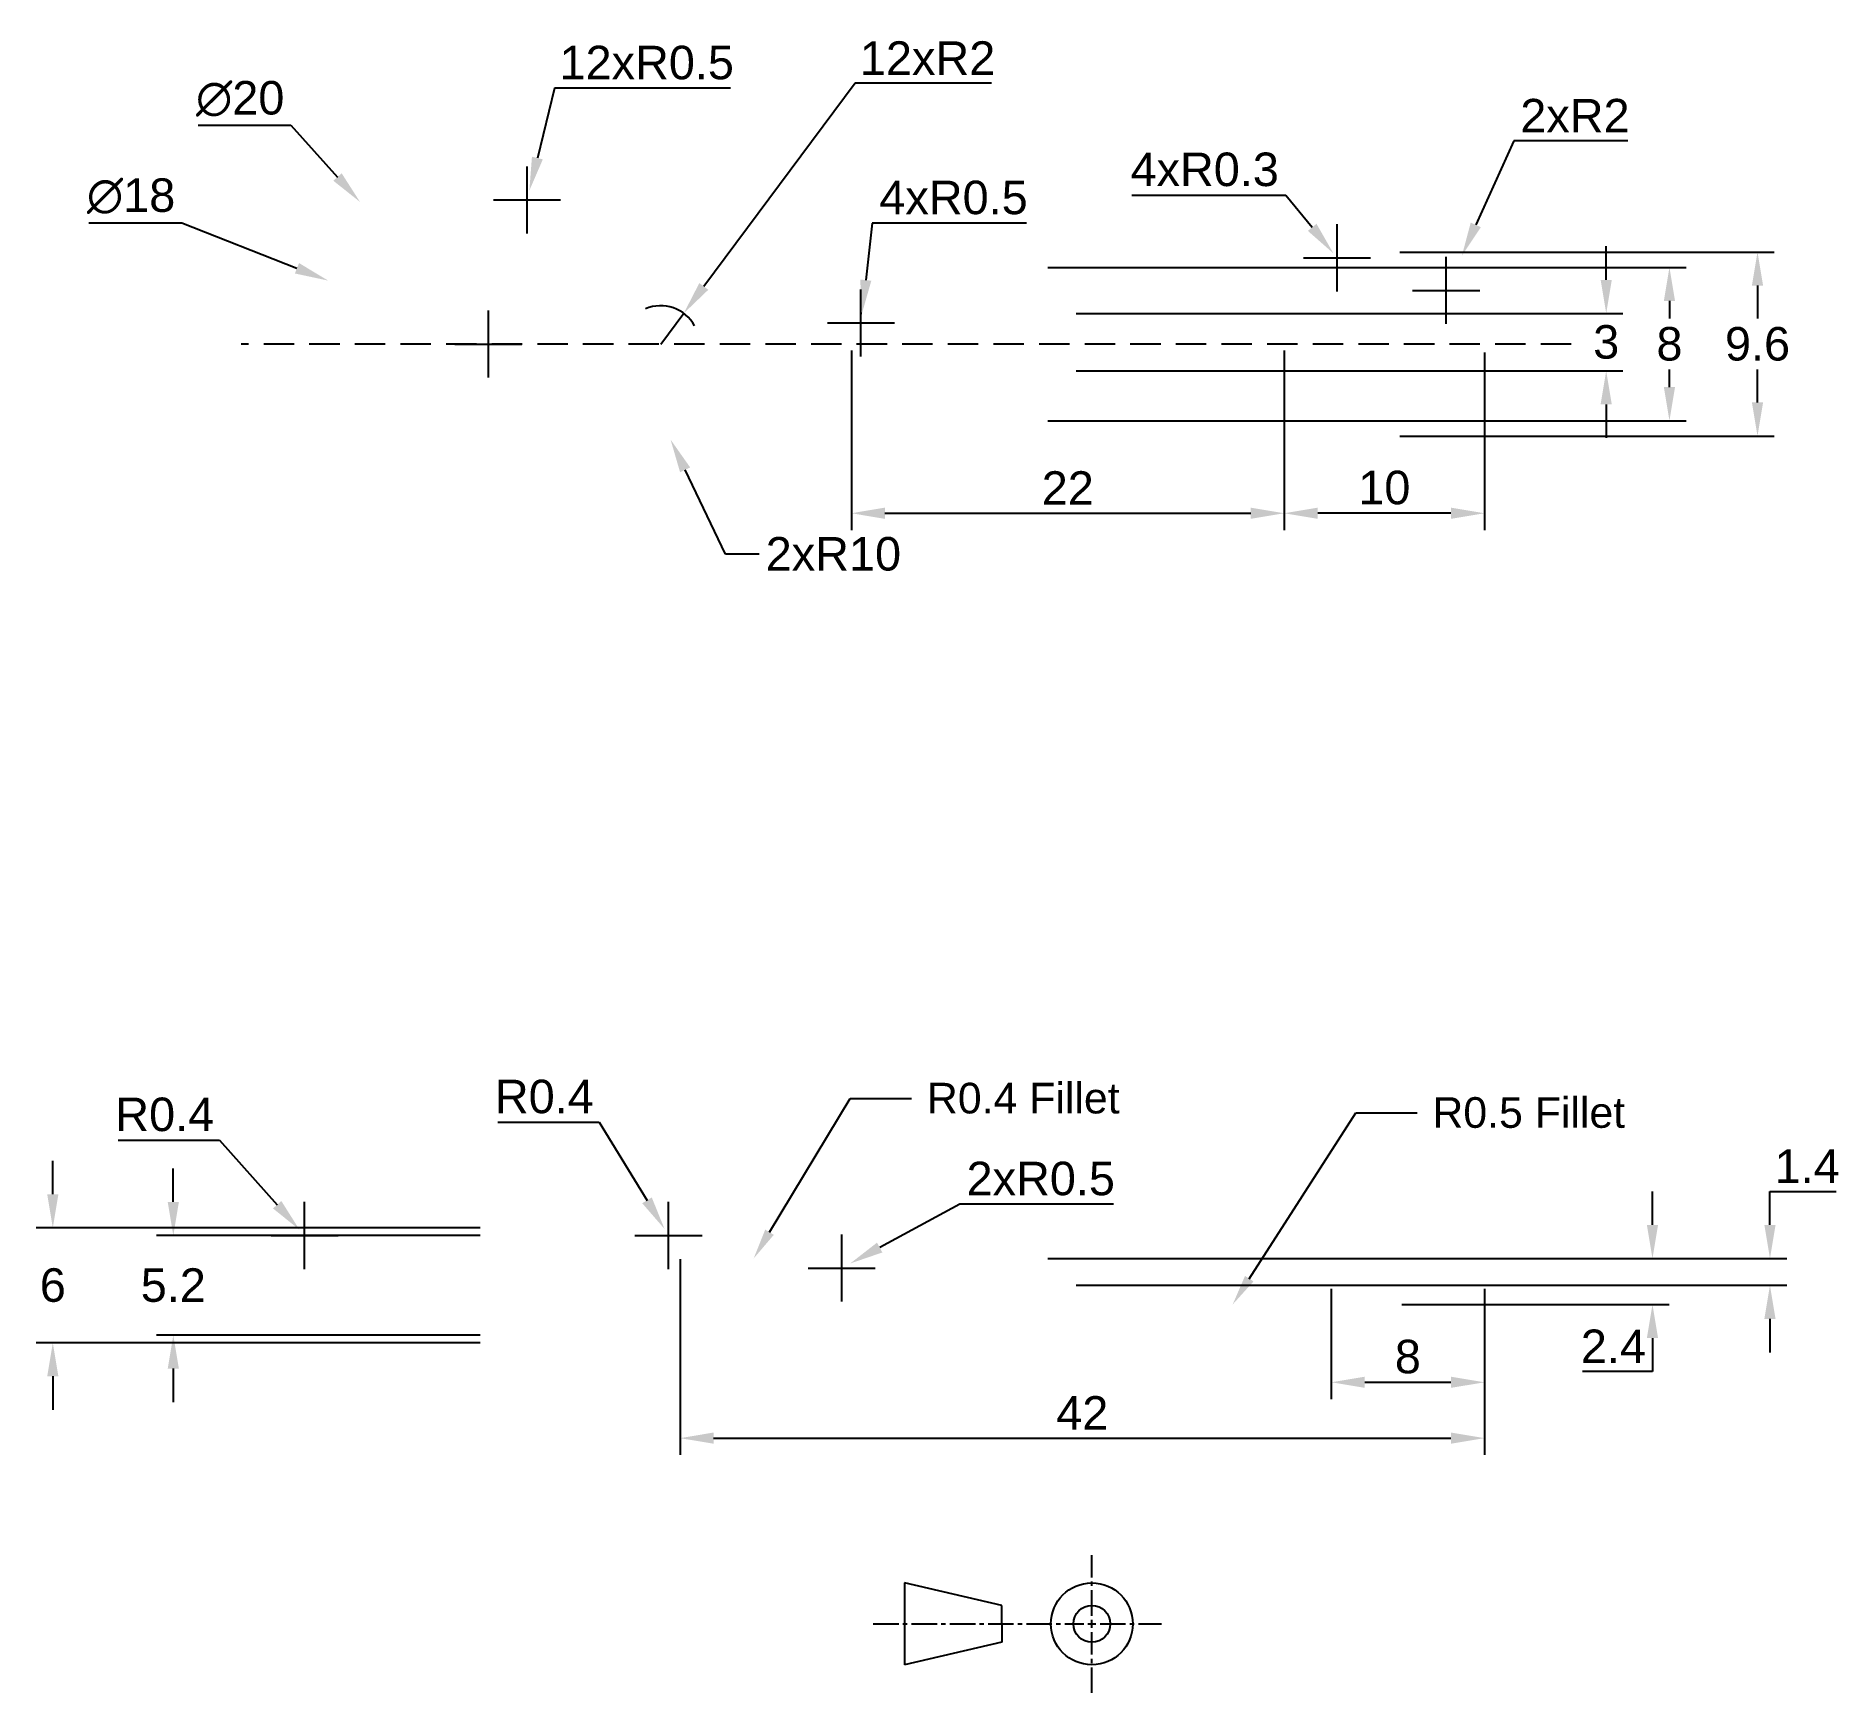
# Paper-space layout 'Layout1' of a CAD drawing. Header units: millimetres. Extents: x 52.4 to 146.6, y 37.1 to 123.6.
import ezdxf
from ezdxf import colors
from ezdxf.entities.mleader import LeaderData, LeaderLine
from ezdxf.math import Vec2, Vec3

# ---------------------------------------------------------------- set-up
doc = ezdxf.new("R2010")
doc.units = ezdxf.units.MM
doc.linetypes.add('CENTER2', pattern=[28.575, 19.05, -3.175, 3.175, -3.175])
doc.linetypes.add('HIDDEN2', pattern=[4.7625, 3.175, -1.5875])
doc.layers.add('Layer1', color=252, linetype='Continuous')
doc.styles.get("Standard").update_dxf_attribs({"font": 'arial.ttf'})
doc.dimstyles.new('ISO-25', dxfattribs={"dimscale": 0.7, "dimtxt": 2.5, "dimasz": 2.5, "dimexe": 1.25, "dimexo": 0.625, "dimtad": 1, "dimtih": 1, "dimtoh": 1, "dimdsep": 46, "dimtxsty": 'Standard', "dimcen": 2.5, "dimadec": 0, "dimazin": 0, "dimtfac": 1, "dimtofl": 0, "dimtmove": 0, "dimatfit": 3, "dimfxl": 1, "dimarcsym": 0})

# ---------------------------------------------------------------- blocks, each defined once
blk = doc.blocks.new('*D10')
at = {"layer": 'Defpoints', "color": 0, "transparency": 16777216}
for p in [(69.359, 114.926), (82.774, 100.092)]:
    blk.add_point(p, dxfattribs=at)
at = {"layer": 'Layer1', "color": 0, "lineweight": -2, "transparency": 16777216}
for p, q in [((60.903, 118.923), (65.745, 118.923)), ((65.745, 118.923), (68.185, 116.224)), ((76.067, 105.759), (76.067, 109.259)), ((74.317, 107.509), (77.817, 107.509))]:
    blk.add_line(p, q, dxfattribs=at)
at = {"layer": 'Layer1', "color": 0, "transparency": 16777216}
blk.add_solid([(68.402, 116.42), (67.969, 116.029), (69.359, 114.926)], dxfattribs=at)
at = {"layer": 'Layer1', "color": 0, "transparency": 16777216, "insert": (63.105, 120.303), "char_height": 1.75, "attachment_point": 5}
blk.add_mtext('∅20', dxfattribs=at)
blk = doc.blocks.new('*D11')
at = {"layer": 'Defpoints', "color": 0, "transparency": 16777216}
for p in [(67.697, 110.819), (84.436, 104.2)]:
    blk.add_point(p, dxfattribs=at)
at = {"layer": 'Layer1', "color": 0, "lineweight": -2, "transparency": 16777216}
for p, q in [((55.201, 113.842), (60.053, 113.842)), ((60.053, 113.842), (66.07, 111.462)), ((76.067, 105.759), (76.067, 109.259)), ((74.317, 107.509), (77.817, 107.509))]:
    blk.add_line(p, q, dxfattribs=at)
at = {"layer": 'Layer1', "color": 0, "transparency": 16777216}
blk.add_solid([(66.177, 111.734), (65.962, 111.191), (67.697, 110.819)], dxfattribs=at)
at = {"layer": 'Layer1', "color": 0, "transparency": 16777216, "insert": (57.408, 115.222), "char_height": 1.75, "attachment_point": 5}
blk.add_mtext('∅18', dxfattribs=at)
blk = doc.blocks.new('*D12')
at = {"layer": 'Defpoints', "color": 0, "transparency": 16777216}
for p in [(86.263, 109.112), (85.067, 107.509)]:
    blk.add_point(p, dxfattribs=at)
at = {"layer": 'Layer1', "color": 0, "lineweight": -2, "transparency": 16777216}
for p, q in [((95.219, 121.116), (87.309, 110.515)), ((102.328, 121.116), (95.219, 121.116)), ((85.067, 107.509), (86.263, 109.112))]:
    blk.add_line(p, q, dxfattribs=at)
blk.add_arc((85.067, 107.509), 2, 28.2055, 113.7575, dxfattribs=at)
at = {"layer": 'Layer1', "color": 0, "transparency": 16777216}
blk.add_solid([(87.075, 110.689), (87.543, 110.34), (86.263, 109.112)], dxfattribs=at)
at = {"layer": 'Layer1', "color": 0, "transparency": 16777216, "insert": (98.992, 122.432), "char_height": 1.75, "attachment_point": 5}
blk.add_mtext('12xR2', dxfattribs=at)
blk = doc.blocks.new('*U13')
at = {"color": 0, "linetype": 'HIDDEN2', "ltscale": 0.5, "transparency": 16777216}
blk.add_line((27.756, 0), (-41.681, 0), dxfattribs=at)
blk = doc.blocks.new('*D14')
at = {"layer": 'Defpoints', "color": 0, "transparency": 16777216}
for p in [(78.082, 115.03), (78.201, 115.515)]:
    blk.add_point(p, dxfattribs=at)
at = {"layer": 'Layer1', "color": 0, "lineweight": -2, "transparency": 16777216}
for p, q in [((79.521, 120.857), (78.621, 117.214)), ((88.7, 120.857), (79.521, 120.857)), ((78.082, 113.28), (78.082, 116.78)), ((76.332, 115.03), (79.832, 115.03))]:
    blk.add_line(p, q, dxfattribs=at)
at = {"layer": 'Layer1', "color": 0, "transparency": 16777216}
blk.add_solid([(78.338, 117.284), (78.904, 117.144), (78.201, 115.515)], dxfattribs=at)
at = {"layer": 'Layer1', "color": 0, "transparency": 16777216, "insert": (84.33, 122.188), "char_height": 1.75, "attachment_point": 5}
blk.add_mtext('12xR0.5', dxfattribs=at)
blk = doc.blocks.new('*D15')
at = {"layer": 'Defpoints', "color": 0, "transparency": 16777216}
for p in [(66.2, 61.286), (66.467, 60.987)]:
    blk.add_point(p, dxfattribs=at)
at = {"layer": 'Layer1', "color": 0, "lineweight": -2, "transparency": 16777216}
for p, q in [((56.738, 65.966), (62.03, 65.966)), ((62.03, 65.966), (65.036, 62.592)), ((66.467, 59.237), (66.467, 62.737)), ((64.717, 60.987), (68.217, 60.987))]:
    blk.add_line(p, q, dxfattribs=at)
at = {"layer": 'Layer1', "color": 0, "transparency": 16777216}
blk.add_solid([(65.254, 62.786), (64.818, 62.398), (66.2, 61.286)], dxfattribs=at)
at = {"layer": 'Layer1', "color": 0, "transparency": 16777216, "insert": (59.165, 67.297), "char_height": 1.75, "attachment_point": 5}
blk.add_mtext('R0.4', dxfattribs=at)
blk = doc.blocks.new('*D16')
at = {"layer": 'Defpoints', "color": 0, "transparency": 16777216}
for p in [(85.258, 61.328), (85.467, 60.987)]:
    blk.add_point(p, dxfattribs=at)
at = {"layer": 'Layer1', "color": 0, "lineweight": -2, "transparency": 16777216}
for p, q in [((76.557, 66.898), (81.848, 66.898)), ((81.848, 66.898), (84.344, 62.821)), ((85.467, 59.237), (85.467, 62.737)), ((83.717, 60.987), (87.217, 60.987))]:
    blk.add_line(p, q, dxfattribs=at)
at = {"layer": 'Layer1', "color": 0, "transparency": 16777216}
blk.add_solid([(84.593, 62.973), (84.095, 62.669), (85.258, 61.328)], dxfattribs=at)
at = {"layer": 'Layer1', "color": 0, "transparency": 16777216, "insert": (78.983, 68.229), "char_height": 1.75, "attachment_point": 5}
blk.add_mtext('R0.4', dxfattribs=at)
blk = doc.blocks.new('*D17')
at = {"layer": 'Defpoints', "color": 0, "transparency": 16777216}
for p in [(76.067, 60.987), (59.613, 55.787), (76.067, 55.787)]:
    blk.add_point(p, dxfattribs=at)
at = {"layer": 'Layer1', "color": 0, "lineweight": -2, "transparency": 16777216}
for p, q in [((59.613, 62.737), (59.613, 64.487)), ((75.629, 60.987), (58.738, 60.987)), ((75.629, 55.787), (58.738, 55.787)), ((59.613, 54.037), (59.613, 52.287))]:
    blk.add_line(p, q, dxfattribs=at)
at = {"layer": 'Layer1', "color": 0, "transparency": 16777216}
for points in [[(59.321, 62.737), (59.905, 62.737), (59.613, 60.987)], [(59.321, 54.037), (59.905, 54.037), (59.613, 55.787)]]:
    blk.add_solid(points, dxfattribs=at)
at = {"layer": 'Layer1', "color": 0, "transparency": 16777216, "insert": (59.613, 58.387), "char_height": 1.75, "attachment_point": 5}
blk.add_mtext('5.2', dxfattribs=at)
blk = doc.blocks.new('*D18')
at = {"layer": 'Defpoints', "color": 0, "transparency": 16777216}
for p in [(76.067, 61.387), (53.323, 55.387), (76.067, 55.387)]:
    blk.add_point(p, dxfattribs=at)
at = {"layer": 'Layer1', "color": 0, "lineweight": -2, "transparency": 16777216}
for p, q in [((53.323, 63.137), (53.323, 64.887)), ((75.629, 61.387), (52.448, 61.387)), ((75.629, 55.387), (52.448, 55.387)), ((53.323, 53.637), (53.323, 51.887))]:
    blk.add_line(p, q, dxfattribs=at)
at = {"layer": 'Layer1', "color": 0, "transparency": 16777216}
for points in [[(53.031, 63.137), (53.614, 63.137), (53.323, 61.387)], [(53.031, 53.637), (53.614, 53.637), (53.323, 55.387)]]:
    blk.add_solid(points, dxfattribs=at)
at = {"layer": 'Layer1', "color": 0, "transparency": 16777216, "insert": (53.323, 58.387), "char_height": 1.75, "attachment_point": 5}
blk.add_mtext('6', dxfattribs=at)
blk = doc.blocks.new('*D19')
at = {"layer": 'Defpoints', "color": 0, "transparency": 16777216}
for p in [(86.067, 60.187), (128.067, 58.637), (128.067, 50.411)]:
    blk.add_point(p, dxfattribs=at)
at = {"layer": 'Layer1', "color": 0, "lineweight": -2, "transparency": 16777216}
for p, q in [((86.067, 59.75), (86.067, 49.536)), ((128.067, 58.2), (128.067, 49.536)), ((87.817, 50.411), (126.317, 50.411))]:
    blk.add_line(p, q, dxfattribs=at)
at = {"layer": 'Layer1', "color": 0, "transparency": 16777216}
for points in [[(87.817, 50.703), (87.817, 50.12), (86.067, 50.411)], [(126.317, 50.703), (126.317, 50.12), (128.067, 50.411)]]:
    blk.add_solid(points, dxfattribs=at)
at = {"layer": 'Layer1', "color": 0, "transparency": 16777216, "insert": (107.067, 51.727), "char_height": 1.75, "attachment_point": 5}
blk.add_mtext('42', dxfattribs=at)
blk = doc.blocks.new('*D20')
at = {"layer": 'Defpoints', "color": 0, "transparency": 16777216}
for p in [(123.267, 59.787), (123.317, 57.387), (136.838, 57.387)]:
    blk.add_point(p, dxfattribs=at)
at = {"layer": 'Layer1', "color": 0, "lineweight": -2, "transparency": 16777216}
for p, q in [((136.838, 61.537), (136.838, 63.287)), ((123.704, 59.787), (137.713, 59.787)), ((123.754, 57.387), (137.713, 57.387)), ((136.838, 55.637), (136.838, 53.887)), ((136.838, 53.887), (133.192, 53.887))]:
    blk.add_line(p, q, dxfattribs=at)
at = {"layer": 'Layer1', "color": 0, "transparency": 16777216}
for points in [[(136.546, 61.537), (137.13, 61.537), (136.838, 59.787)], [(136.546, 55.637), (137.13, 55.637), (136.838, 57.387)]]:
    blk.add_solid(points, dxfattribs=at)
at = {"layer": 'Layer1', "color": 0, "transparency": 16777216, "insert": (134.796, 55.203), "char_height": 1.75, "attachment_point": 5}
blk.add_mtext('2.4', dxfattribs=at)
blk = doc.blocks.new('*D21')
at = {"layer": 'Defpoints', "color": 0, "transparency": 16777216}
for p in [(104.839, 111.509), (137.723, 111.509), (104.839, 103.509)]:
    blk.add_point(p, dxfattribs=at)
at = {"layer": 'Layer1', "color": 0, "lineweight": -2, "transparency": 16777216}
for p, q in [((105.277, 111.509), (138.598, 111.509)), ((137.723, 109.759), (137.723, 108.84)), ((137.723, 105.259), (137.723, 106.178)), ((105.277, 103.509), (138.598, 103.509))]:
    blk.add_line(p, q, dxfattribs=at)
at = {"layer": 'Layer1', "color": 0, "transparency": 16777216}
for points in [[(137.431, 109.759), (138.014, 109.759), (137.723, 111.509)], [(137.431, 105.259), (138.014, 105.259), (137.723, 103.509)]]:
    blk.add_solid(points, dxfattribs=at)
at = {"layer": 'Layer1', "color": 0, "transparency": 16777216, "insert": (137.723, 107.509), "char_height": 1.75, "attachment_point": 5}
blk.add_mtext('8', dxfattribs=at)
blk = doc.blocks.new('*D22')
at = {"layer": 'Defpoints', "color": 0, "transparency": 16777216}
for p in [(106.312, 109.109), (106.312, 106.109), (134.422, 106.109)]:
    blk.add_point(p, dxfattribs=at)
at = {"layer": 'Layer1', "color": 0, "lineweight": -2, "transparency": 16777216}
for p, q in [((134.422, 110.859), (134.422, 112.609)), ((106.749, 109.109), (135.297, 109.109)), ((106.749, 106.109), (135.297, 106.109)), ((134.422, 104.359), (134.422, 102.609))]:
    blk.add_line(p, q, dxfattribs=at)
at = {"layer": 'Layer1', "color": 0, "transparency": 16777216}
for points in [[(134.13, 110.859), (134.713, 110.859), (134.422, 109.109)], [(134.13, 104.359), (134.713, 104.359), (134.422, 106.109)]]:
    blk.add_solid(points, dxfattribs=at)
at = {"layer": 'Layer1', "color": 0, "transparency": 16777216, "insert": (134.422, 107.609), "char_height": 1.75, "attachment_point": 5}
blk.add_mtext('3', dxfattribs=at)
blk = doc.blocks.new('*D23')
at = {"layer": 'Defpoints', "color": 0, "transparency": 16777216}
for p in [(123.217, 112.309), (123.217, 102.709), (142.321, 102.709)]:
    blk.add_point(p, dxfattribs=at)
at = {"layer": 'Layer1', "color": 0, "lineweight": -2, "transparency": 16777216}
for p, q in [((123.654, 112.309), (143.196, 112.309)), ((142.321, 110.559), (142.321, 108.84)), ((142.321, 104.459), (142.321, 106.178)), ((123.654, 102.709), (143.196, 102.709))]:
    blk.add_line(p, q, dxfattribs=at)
at = {"layer": 'Layer1', "color": 0, "transparency": 16777216}
for points in [[(142.029, 110.559), (142.612, 110.559), (142.321, 112.309)], [(142.029, 104.459), (142.612, 104.459), (142.321, 102.709)]]:
    blk.add_solid(points, dxfattribs=at)
at = {"layer": 'Layer1', "color": 0, "transparency": 16777216, "insert": (142.321, 107.509), "char_height": 1.75, "attachment_point": 5}
blk.add_mtext('9.6', dxfattribs=at)
blk = doc.blocks.new('*D24')
at = {"layer": 'Defpoints', "color": 0, "transparency": 16777216}
for p in [(120.067, 58.637), (128.067, 58.637), (128.067, 53.326)]:
    blk.add_point(p, dxfattribs=at)
at = {"layer": 'Layer1', "color": 0, "lineweight": -2, "transparency": 16777216}
for p, q in [((120.067, 58.2), (120.067, 52.451)), ((128.067, 58.2), (128.067, 52.451)), ((121.817, 53.326), (126.317, 53.326))]:
    blk.add_line(p, q, dxfattribs=at)
at = {"layer": 'Layer1', "color": 0, "transparency": 16777216}
for points in [[(121.817, 53.618), (121.817, 53.035), (120.067, 53.326)], [(126.317, 53.618), (126.317, 53.035), (128.067, 53.326)]]:
    blk.add_solid(points, dxfattribs=at)
at = {"layer": 'Layer1', "color": 0, "transparency": 16777216, "insert": (124.067, 54.657), "char_height": 1.75, "attachment_point": 5}
blk.add_mtext('8', dxfattribs=at)
blk = doc.blocks.new('*D25')
at = {"layer": 'Defpoints', "color": 0, "transparency": 16777216}
for p in [(85.575, 102.52), (89.912, 93.509)]:
    blk.add_point(p, dxfattribs=at)
at = {"layer": 'Layer1', "color": 0, "lineweight": -2, "transparency": 16777216}
for p, q in [((88.449, 96.549), (86.334, 100.943)), ((90.199, 96.549), (88.449, 96.549))]:
    blk.add_line(p, q, dxfattribs=at)
at = {"layer": 'Layer1', "color": 0, "transparency": 16777216}
blk.add_solid([(86.597, 101.07), (86.071, 100.817), (85.575, 102.52)], dxfattribs=at)
at = {"layer": 'Layer1', "color": 0, "transparency": 16777216, "insert": (94.075, 96.549), "char_height": 1.75, "attachment_point": 5}
blk.add_mtext('2xR10', dxfattribs=at)
blk = doc.blocks.new('*D26')
at = {"layer": 'Defpoints', "color": 0, "transparency": 16777216}
for p in [(126.892, 112.131), (126.067, 110.309)]:
    blk.add_point(p, dxfattribs=at)
at = {"layer": 'Layer1', "color": 0, "lineweight": -2, "transparency": 16777216}
for p, q in [((129.6, 118.11), (127.614, 113.725)), ((135.544, 118.11), (129.6, 118.11)), ((126.067, 108.559), (126.067, 112.059)), ((124.317, 110.309), (127.817, 110.309))]:
    blk.add_line(p, q, dxfattribs=at)
at = {"layer": 'Layer1', "color": 0, "transparency": 16777216}
blk.add_solid([(127.348, 113.846), (127.879, 113.605), (126.892, 112.131)], dxfattribs=at)
at = {"layer": 'Layer1', "color": 0, "transparency": 16777216, "insert": (132.79, 119.426), "char_height": 1.75, "attachment_point": 5}
blk.add_mtext('2xR2', dxfattribs=at)
blk = doc.blocks.new('*D27')
at = {"layer": 'Defpoints', "color": 0, "transparency": 16777216}
for p in [(120.177, 112.242), (120.367, 112.009)]:
    blk.add_point(p, dxfattribs=at)
at = {"layer": 'Layer1', "color": 0, "lineweight": -2, "transparency": 16777216}
for p, q in [((109.658, 115.283), (117.699, 115.283)), ((117.699, 115.283), (119.072, 113.599)), ((120.367, 110.259), (120.367, 113.759)), ((118.617, 112.009), (122.117, 112.009))]:
    blk.add_line(p, q, dxfattribs=at)
at = {"layer": 'Layer1', "color": 0, "transparency": 16777216}
blk.add_solid([(119.298, 113.783), (118.845, 113.414), (120.177, 112.242)], dxfattribs=at)
at = {"layer": 'Layer1', "color": 0, "transparency": 16777216, "insert": (113.46, 116.614), "char_height": 1.75, "attachment_point": 5}
blk.add_mtext('4xR0.3', dxfattribs=at)
blk = doc.blocks.new('*D28')
at = {"layer": 'Defpoints', "color": 0, "transparency": 16777216}
for p in [(104.839, 59.787), (142.971, 59.787), (106.312, 58.387)]:
    blk.add_point(p, dxfattribs=at)
at = {"layer": 'Layer1', "color": 0, "lineweight": -2, "transparency": 16777216}
for p, q in [((142.971, 61.537), (142.971, 63.287)), ((142.971, 63.287), (146.422, 63.287)), ((105.277, 59.787), (143.846, 59.787)), ((106.749, 58.387), (143.846, 58.387)), ((142.971, 56.637), (142.971, 54.887))]:
    blk.add_line(p, q, dxfattribs=at)
at = {"layer": 'Layer1', "color": 0, "transparency": 16777216}
for points in [[(142.679, 61.537), (143.262, 61.537), (142.971, 59.787)], [(142.679, 56.637), (143.262, 56.637), (142.971, 58.387)]]:
    blk.add_solid(points, dxfattribs=at)
at = {"layer": 'Layer1', "color": 0, "transparency": 16777216, "insert": (144.915, 64.603), "char_height": 1.75, "attachment_point": 5}
blk.add_mtext('1.4', dxfattribs=at)
blk = doc.blocks.new('*D29')
at = {"layer": 'Defpoints', "color": 0, "transparency": 16777216}
for p in [(94.952, 59.525), (94.512, 59.287)]:
    blk.add_point(p, dxfattribs=at)
at = {"layer": 'Layer1', "color": 0, "lineweight": -2, "transparency": 16777216}
for p, q in [((100.676, 62.619), (96.491, 60.357)), ((108.69, 62.619), (100.676, 62.619)), ((94.512, 57.537), (94.512, 61.037)), ((92.762, 59.287), (96.262, 59.287))]:
    blk.add_line(p, q, dxfattribs=at)
at = {"layer": 'Layer1', "color": 0, "transparency": 16777216}
blk.add_solid([(96.352, 60.614), (96.63, 60.101), (94.952, 59.525)], dxfattribs=at)
at = {"layer": 'Layer1', "color": 0, "transparency": 16777216, "insert": (104.901, 63.95), "char_height": 1.75, "attachment_point": 5}
blk.add_mtext('2xR0.5', dxfattribs=at)
blk = doc.blocks.new('*D30')
at = {"layer": 'Defpoints', "color": 0, "transparency": 16777216}
for p in [(95.012, 107.609), (117.612, 107.609), (117.612, 98.678)]:
    blk.add_point(p, dxfattribs=at)
at = {"layer": 'Layer1', "color": 0, "lineweight": -2, "transparency": 16777216}
for p, q in [((95.012, 107.172), (95.012, 97.803)), ((117.612, 107.172), (117.612, 97.803)), ((96.762, 98.678), (115.862, 98.678))]:
    blk.add_line(p, q, dxfattribs=at)
at = {"layer": 'Layer1', "color": 0, "transparency": 16777216}
for points in [[(96.762, 98.97), (96.762, 98.386), (95.012, 98.678)], [(115.862, 98.97), (115.862, 98.386), (117.612, 98.678)]]:
    blk.add_solid(points, dxfattribs=at)
at = {"layer": 'Layer1', "color": 0, "transparency": 16777216, "insert": (106.312, 99.994), "char_height": 1.75, "attachment_point": 5}
blk.add_mtext('22', dxfattribs=at)
blk = doc.blocks.new('*D31')
at = {"layer": 'Defpoints', "color": 0, "transparency": 16777216}
for p in [(95.512, 108.609), (95.568, 109.106)]:
    blk.add_point(p, dxfattribs=at)
at = {"layer": 'Layer1', "color": 0, "lineweight": -2, "transparency": 16777216}
for p, q in [((96.101, 113.816), (95.765, 110.845)), ((104.156, 113.816), (96.101, 113.816)), ((95.512, 106.859), (95.512, 110.359)), ((93.762, 108.609), (97.262, 108.609))]:
    blk.add_line(p, q, dxfattribs=at)
blk.add_arc((95.512, 108.609), 0.5, 83.54351, 90, dxfattribs=at)
at = {"layer": 'Layer1', "color": 0, "transparency": 16777216}
blk.add_solid([(95.475, 110.878), (96.055, 110.812), (95.568, 109.106)], dxfattribs=at)
at = {"layer": 'Layer1', "color": 0, "transparency": 16777216, "insert": (100.347, 115.147), "char_height": 1.75, "attachment_point": 5}
blk.add_mtext('4xR0.5', dxfattribs=at)
blk = doc.blocks.new('*D32')
at = {"layer": 'Defpoints', "color": 0, "transparency": 16777216}
for p in [(117.612, 107.609), (128.067, 107.509), (117.612, 98.678)]:
    blk.add_point(p, dxfattribs=at)
at = {"layer": 'Layer1', "color": 0, "lineweight": -2, "transparency": 16777216}
for p, q in [((117.612, 107.172), (117.612, 97.803)), ((128.067, 107.072), (128.067, 97.803)), ((126.317, 98.678), (119.362, 98.678))]:
    blk.add_line(p, q, dxfattribs=at)
at = {"layer": 'Layer1', "color": 0, "transparency": 16777216}
for points in [[(119.362, 98.97), (119.362, 98.386), (117.612, 98.678)], [(126.317, 98.97), (126.317, 98.386), (128.067, 98.678)]]:
    blk.add_solid(points, dxfattribs=at)
at = {"layer": 'Layer1', "color": 0, "transparency": 16777216, "insert": (122.839, 100.009), "char_height": 1.75, "attachment_point": 5}
blk.add_mtext('10', dxfattribs=at)
blk = doc.blocks.new('*U33')
at = {"color": 0, "linetype": 'CENTER2', "ltscale": 0.07, "transparency": 16777216}
for p, q in [((0, 0.427), (0, 3.58)), ((-11.416, 0), (-0.427, 0)), ((0.427, 0), (3.637, 0)), ((0, -3.605), (0, -0.427))]:
    blk.add_line(p, q, dxfattribs=at)
at = {"color": 0, "linetype": 'Continuous', "ltscale": 0.07, "transparency": 16777216}
for p, q in [((-0.213, 0), (0.213, 0)), ((0, -0.213), (0, 0.213))]:
    blk.add_line(p, q, dxfattribs=at)

psp = doc.layouts.get("Layout1")

# ---------------------------------------------------------------- linework, layer by layer
for p, q in [((97.789, 42.854), (97.789, 38.585)), ((102.87, 41.682), (97.789, 42.854)), ((102.87, 40.719), (102.87, 41.682)), ((102.87, 40.719), (102.87, 39.757)), ((102.87, 39.757), (97.789, 38.585))]:
    psp.add_line(p, q)
for radius in [2.135, 0.962]:
    psp.add_circle((107.568, 40.719), radius)

# ---------------------------------------------------------------- block references
at = {"linetype": 'HIDDEN2', "ltscale": 0.5, "transparency": 33554508}
psp.add_blockref('*U13', (104.839, 107.509), dxfattribs=at)
at = {"linetype": 'CENTER2', "ltscale": 0.07}
psp.add_blockref('*U33', (107.568, 40.719), dxfattribs=at)

# ---------------------------------------------------------------- dimensions: what is measured, and where the dimension line sits
at = {"layer": 'Layer1'}
for center, mpoint, text, override, picture, middle in [((78.082, 115.03), (78.201, 115.515), '12x<>', {"dimlfac": -1}, '*D14', (84.33, 120.857)), ((85.067, 107.509), (86.263, 109.112), '12x<>', {"dimlfac": -1, "dimtofl": 1}, '*D12', (98.992, 121.116)), ((126.067, 110.309), (126.892, 112.131), '2x<>', {"dimlfac": -1}, '*D26', (132.79, 118.11)), ((120.367, 112.009), (120.177, 112.242), '4x<>', {"dimlfac": -1}, '*D27', (113.46, 115.283)), ((95.512, 108.609), (95.568, 109.106), '4x<>', {"dimlfac": -1}, '*D31', (100.347, 113.816)), ((89.912, 93.509), (85.575, 102.52), '2x<>', {"dimlfac": -1}, '*D25', (94.075, 96.549)), ((94.512, 59.287), (94.952, 59.525), '2x<>', {"dimlfac": -1}, '*D29', (104.901, 62.619))]:
    dim = psp.add_radius_dim(center=center, mpoint=mpoint, text=text, dimstyle='ISO-25', override=override, dxfattribs=at)
    dim.commit()
    dim.dimension.update_dxf_attribs({"geometry": picture, "text_midpoint": middle, "dimtype": 164})
for p1, p2, picture, middle in [((82.774, 100.092), (69.359, 114.926), '*D10', (63.105, 118.923)), ((84.436, 104.2), (67.697, 110.819), '*D11', (57.408, 113.842))]:
    dim = psp.add_diameter_dim_2p(p1=p1, p2=p2, dimstyle='ISO-25', override={"dimlfac": -1}, dxfattribs=at)
    dim.commit()
    dim.dimension.update_dxf_attribs({"geometry": picture, "text_midpoint": middle, "dimtype": 163})
for base, p1, p2, picture, middle in [((134.422, 106.109), (106.312, 109.109), (106.312, 106.109), '*D22', (134.422, 107.609)), ((142.321, 102.709), (123.217, 112.309), (123.217, 102.709), '*D23', (142.321, 107.509)), ((137.723, 111.509), (104.839, 103.509), (104.839, 111.509), '*D21', (137.723, 107.509)), ((142.971, 59.787), (106.312, 58.387), (104.839, 59.787), '*D28', (144.915, 64.603)), ((136.838, 57.387), (123.267, 59.787), (123.317, 57.387), '*D20', (134.796, 55.203))]:
    dim = psp.add_linear_dim(base=base, p1=p1, p2=p2, angle=90, dimstyle='ISO-25', override={"dimlfac": -1}, dxfattribs=at)
    dim.commit()
    dim.dimension.update_dxf_attribs({"geometry": picture, "text_midpoint": middle})
dim = psp.add_linear_dim(base=(117.612, 98.678), p1=(95.012, 107.609), p2=(117.612, 107.609), text='22', dimstyle='ISO-25', override={"dimlfac": -1}, dxfattribs=at)
dim.commit()
dim.dimension.update_dxf_attribs({"geometry": '*D30', "text_midpoint": (106.312, 98.678), "dimtype": 160})
dim = psp.add_linear_dim(base=(117.612, 98.678), p1=(128.067, 107.509), p2=(117.612, 107.609), text='10', dimstyle='ISO-25', override={"dimlfac": -1}, dxfattribs=at)
dim.commit()
dim.dimension.update_dxf_attribs({"geometry": '*D32', "text_midpoint": (122.839, 100.009)})
for center, mpoint, picture, middle in [((85.467, 60.987), (85.258, 61.328), '*D16', (78.983, 66.898)), ((66.467, 60.987), (66.2, 61.286), '*D15', (59.165, 65.966))]:
    dim = psp.add_radius_dim(center=center, mpoint=mpoint, dimstyle='ISO-25', override={"dimlfac": -1}, dxfattribs=at)
    dim.commit()
    dim.dimension.update_dxf_attribs({"geometry": picture, "text_midpoint": middle, "dimtype": 164})
for base, p1, p2, picture, middle in [((53.323, 55.387), (76.067, 61.387), (76.067, 55.387), '*D18', (53.323, 58.387)), ((59.613, 55.787), (76.067, 60.987), (76.067, 55.787), '*D17', (59.613, 58.387))]:
    dim = psp.add_linear_dim(base=base, p1=p1, p2=p2, angle=90, dimstyle='ISO-25', override={"dimlfac": -1}, dxfattribs=at)
    dim.commit()
    dim.dimension.update_dxf_attribs({"geometry": picture, "text_midpoint": middle, "dimtype": 160})
for base, p1, picture, middle in [((128.067, 50.411), (86.067, 60.187), '*D19', (107.067, 51.727)), ((128.067, 53.326), (120.067, 58.637), '*D24', (124.067, 54.657))]:
    dim = psp.add_linear_dim(base=base, p1=p1, p2=(128.067, 58.637), dimstyle='ISO-25', override={"dimlfac": -1}, dxfattribs=at)
    dim.commit()
    dim.dimension.update_dxf_attribs({"geometry": picture, "text_midpoint": middle})

# ---------------------------------------------------------------- leaders
ml = psp.add_multileader_mtext('Standard', dxfattribs=at)
ml.set_content('R0.4 Fillet', color=256)
ml.set_leader_properties()
ml.build(insert=Vec2(0, 0))
ml.multileader.update_dxf_attribs({"arrow_head_size": 1.6, "scale": 0.4})
ctx = ml.context
ctx.base_point, ctx.scale, ctx.char_height, ctx.arrow_head_size, ctx.landing_gap_size, ctx.plane_origin = Vec3(98.158, 68.143), 0.4, 1.6, 1.6, 0.8, Vec3(104.839, 140.81)
notes = []
notes.append((ctx, [(0, (1, 1, 0), (94.958, 68.143), (1, 0), 3.2, [(0, [(89.912, 59.787)], 0, [])])]))
ctx.mtext.insert, ctx.mtext.flow_direction = Vec3(98.958, 68.956), 5
ml = psp.add_multileader_mtext('Standard', dxfattribs=at)
ml.set_content('R0.5 Fillet', color=256)
ml.set_leader_properties()
ml.build(insert=Vec2(0, 0))
ml.multileader.update_dxf_attribs({"arrow_head_size": 1.6, "scale": 0.4})
ctx = ml.context
ctx.base_point, ctx.scale, ctx.char_height, ctx.arrow_head_size, ctx.landing_gap_size, ctx.plane_origin = Vec3(124.549, 67.391), 0.4, 1.6, 1.6, 0.8, Vec3(114.921, 57.387)
notes.append((ctx, [(0, (1, 1, 0), (121.349, 67.391), (1, 0), 3.2, [(0, [(114.921, 57.387)], 0, [])])]))
ctx.mtext.insert, ctx.mtext.flow_direction = Vec3(125.349, 68.205), 5
for ctx, leaders in notes:
    for number, flags, end, landing, length, lines in leaders:
        leader = LeaderData()
        leader.index, (leader.has_last_leader_line, leader.has_dogleg_vector, leader.attachment_direction) = number, flags
        leader.last_leader_point, leader.dogleg_vector, leader.dogleg_length = Vec3(end), Vec3(landing), length
        for number, points, colour, breaks in lines:
            line = LeaderLine()
            line.index, line.vertices, line.color, line.breaks = number, Vec3.list(points), colors.encode_raw_color(colour), breaks
            leader.lines.append(line)
        ctx.leaders.append(leader)

doc.saveas('drawing.dxf')
